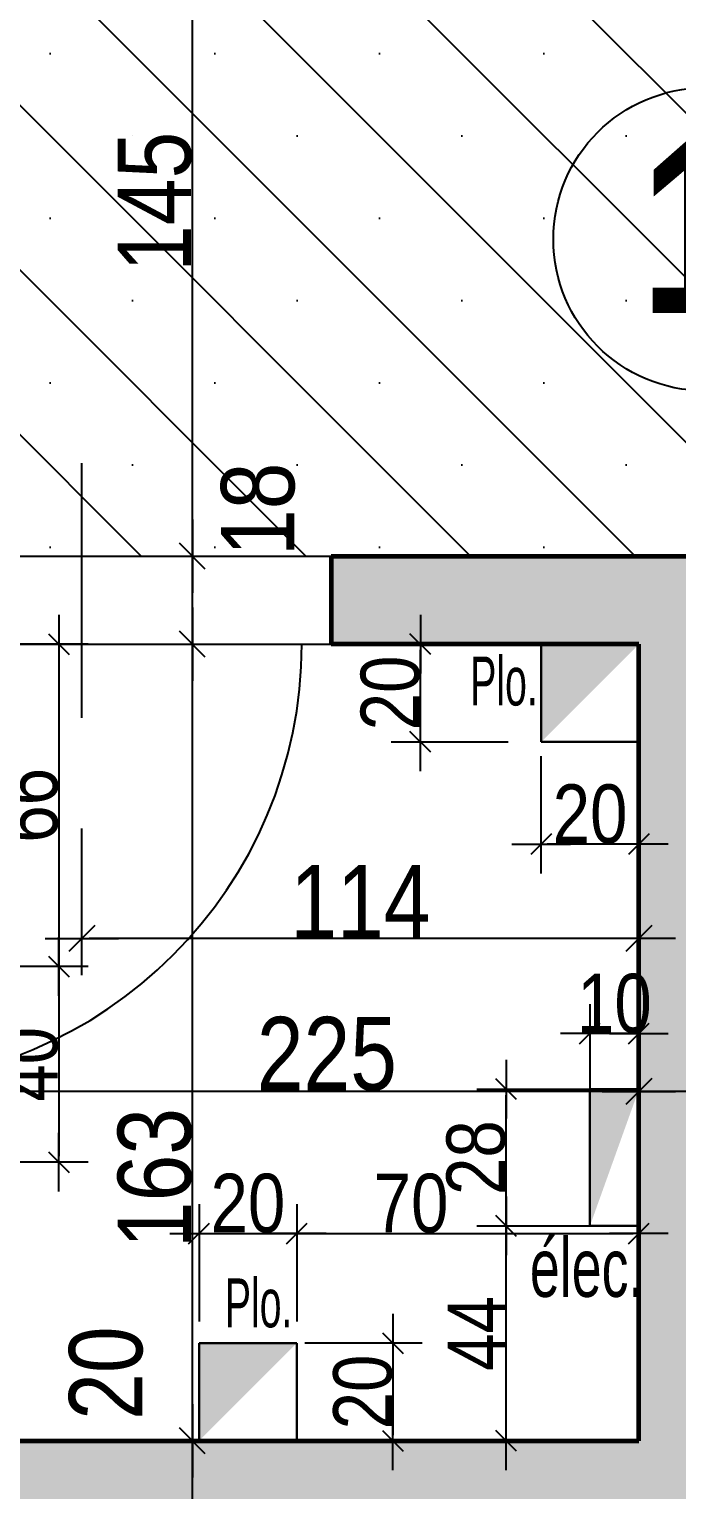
# Model space of a CAD drawing. Header units: millimetres. Extents: x 9051 to 35021, y -32652 to 0.
# Drawn here: x 29858.1 to 29990.6, y -30213.2 to -29914.4 of the extents above; entities that cross this region are included whole.
import ezdxf
from ezdxf.enums import TextEntityAlignment as Align

# ---------------------------------------------------------------- set-up
doc = ezdxf.new("R2010")
doc.units = ezdxf.units.MM
doc.linetypes.add('CACHEX2', pattern=[19.05, 12.7, -6.35])
for name, color, linetype in [('01_cote_gen', 4, 'Continuous'), ('01_linteaux', 2, 'Continuous'), ('01_murs_sup', 2, 'CACHEX2'), ('01_poch_murs', 253, 'Continuous'), ('01_resv', 32, 'Continuous'), ('01_texte', 230, 'Continuous'), ('AA_COTES', 2, 'Continuous')]:
    doc.layers.add(name, color=color, linetype=linetype)
doc.layers.add('01_murs_coup', color=5, linetype='Continuous', lineweight=60)
doc.styles.add('ARIAL NA', font='ARIALN.TTF')
doc.styles.add('impact', font='impact.ttf')
doc.styles.add('STYLE2', font='ARIALN.TTF')
doc.dimstyles.new('JB50', dxfattribs={"dimscale": 0.1, "dimtxt": 150, "dimasz": 15, "dimexe": 0.1, "dimexo": 0.1, "dimgap": 0.09, "dimtad": 1, "dimdec": 1, "dimdsep": 46, "dimtxsty": 'STYLE2', "dimblk1": 'BOND_G', "dimblk2": 'BOND_D', "dimsah": 1, "dimcen": 1.5, "dimdle": 0.01, "dimse1": 1, "dimse2": 1, "dimclrd": 4, "dimclre": 2, "dimclrt": 6, "dimazin": 2, "dimtfac": 2.333333, "dimtdec": 1, "dimtix": 1, "dimtmove": 2, "dimatfit": 3, "dimldrblk": 'BOND_G', "dimfxl": 1, "dimtolj": 1, "dimtzin": 0, "dimarcsym": 0})
doc.dimstyles.new('JB50res', dxfattribs={"dimscale": 0.1, "dimtxt": 120, "dimasz": 12, "dimexe": 0.1, "dimexo": 0.1, "dimgap": 0.09, "dimtad": 1, "dimdec": 1, "dimdsep": 46, "dimtxsty": 'STYLE2', "dimblk1": 'BOND_G', "dimblk2": 'BOND_D', "dimsah": 1, "dimcen": 1.5, "dimdle": 0.01, "dimse1": 1, "dimse2": 1, "dimclrd": 4, "dimclre": 2, "dimclrt": 6, "dimazin": 2, "dimtfac": 2.333333, "dimtdec": 1, "dimtix": 1, "dimtmove": 2, "dimatfit": 3, "dimldrblk": 'BOND_G', "dimfxl": 1, "dimtolj": 1, "dimtzin": 0, "dimarcsym": 0})

# ---------------------------------------------------------------- blocks, each defined once
blk = doc.blocks.new('BOND_G')
at = {"layer": 'AA_COTES', "color": 0}
for p, q in [((0, -5), (0, 15)), ((5, 0), (-5, 0)), ((1.77, 1.77), (-1.77, -1.77))]:
    blk.add_line(p, q, dxfattribs=at)
blk = doc.blocks.new('BOND_D')
at = {"layer": 'AA_COTES', "color": 0}
for p, q in [((0, 5), (0, -15)), ((5, 0), (-5, 0)), ((-1.77, -1.77), (1.77, 1.77))]:
    blk.add_line(p, q, dxfattribs=at)
blk = doc.blocks.new('*D3970')
at = {"layer": '01_cote_gen', "color": 4, "lineweight": -2, "transparency": 16777216}
blk.add_line((30001.34, -30131.74), (29984.34, -30131.74), dxfattribs=at)
at = {"layer": 'Defpoints', "color": 0, "transparency": 16777216}
for p in [(29982.84, -30131.74), (29982.84, -30146.1), (30002.84, -30146.1)]:
    blk.add_point(p, dxfattribs=at)
at = {"layer": '01_cote_gen', "color": 4, "lineweight": -2, "transparency": 16777216, "xscale": 1.5, "yscale": 1.5, "zscale": 1.5, "rotation": 180}
blk.add_blockref('BOND_D', (29982.84, -30131.74), dxfattribs=at)
at = {"layer": '01_cote_gen', "color": 4, "lineweight": -2, "transparency": 16777216, "xscale": 1.5, "yscale": 1.5, "zscale": 1.5}
blk.add_blockref('BOND_G', (30002.84, -30131.74), dxfattribs=at)
at = {"layer": '01_cote_gen', "color": 6, "transparency": 16777216, "insert": (30013.39, -30145.32), "char_height": 15, "attachment_point": 5, "style": 'STYLE2'}
blk.add_mtext('\\A1;20', dxfattribs=at)
blk = doc.blocks.new('*D3971')
at = {"layer": '01_cote_gen', "color": 4, "lineweight": -2, "transparency": 16777216}
blk.add_line((29981.34, -30131.74), (29759.34, -30131.74), dxfattribs=at)
at = {"layer": 'Defpoints', "color": 0, "transparency": 16777216}
for p in [(29757.84, -30131.74), (29757.84, -30167.3), (29982.84, -30167.3)]:
    blk.add_point(p, dxfattribs=at)
at = {"layer": '01_cote_gen', "color": 4, "lineweight": -2, "transparency": 16777216, "xscale": 1.5, "yscale": 1.5, "zscale": 1.5, "rotation": 180}
blk.add_blockref('BOND_D', (29757.84, -30131.74), dxfattribs=at)
at = {"layer": '01_cote_gen', "color": 4, "lineweight": -2, "transparency": 16777216, "xscale": 1.5, "yscale": 1.5, "zscale": 1.5}
blk.add_blockref('BOND_G', (29982.84, -30131.74), dxfattribs=at)
at = {"layer": '01_cote_gen', "color": 6, "transparency": 16777216, "insert": (29918.99, -30124.08), "char_height": 15, "attachment_point": 5, "style": 'STYLE2'}
blk.add_mtext('\\A1;225', dxfattribs=at)
blk = doc.blocks.new('*D3979')
at = {"layer": '01_cote_gen', "color": 4, "lineweight": -2, "transparency": 16777216}
blk.add_line((29891.45, -30221.71), (29891.45, -30204.71), dxfattribs=at)
at = {"layer": 'Defpoints', "color": 0, "transparency": 16777216}
for p in [(29891.45, -30203.21), (29913.95, -30203.21), (29891.45, -30223.21)]:
    blk.add_point(p, dxfattribs=at)
at = {"layer": '01_cote_gen', "color": 4, "lineweight": -2, "transparency": 16777216, "xscale": 1.5, "yscale": 1.5, "zscale": 1.5}
for name, p, rotation in [('BOND_D', (29891.45, -30203.21), 90), ('BOND_G', (29891.45, -30223.21), 270)]:
    blk.add_blockref(name, p, dxfattribs=dict(at, rotation=rotation))
at = {"layer": '01_cote_gen', "color": 6, "transparency": 16777216, "insert": (29873.82, -30189.34), "char_height": 15, "attachment_point": 5, "rotation": 90, "style": 'STYLE2'}
blk.add_mtext('\\A1;20', dxfattribs=at)
blk = doc.blocks.new('*D4015')
at = {"layer": '01_cote_gen', "color": 4, "lineweight": -2, "ltscale": 0.1, "transparency": 16777216}
blk.add_line((30357.34, -29912.04), (29610.34, -29912.04), dxfattribs=at)
at = {"layer": 'Defpoints', "color": 0, "ltscale": 0.1, "transparency": 16777216}
for p in [(29608.84, -29894.24), (30358.84, -29908.46), (29608.84, -29912.04)]:
    blk.add_point(p, dxfattribs=at)
at = {"layer": '01_cote_gen', "color": 4, "lineweight": -2, "ltscale": 0.1, "transparency": 16777216, "xscale": 1.5, "yscale": 1.5, "zscale": 1.5, "rotation": 180}
blk.add_blockref('BOND_D', (29608.84, -29912.04), dxfattribs=at)
at = {"layer": '01_cote_gen', "color": 4, "lineweight": -2, "ltscale": 0.1, "transparency": 16777216, "xscale": 1.5, "yscale": 1.5, "zscale": 1.5}
blk.add_blockref('BOND_G', (30358.84, -29912.04), dxfattribs=at)
at = {"layer": '01_cote_gen', "color": 6, "ltscale": 0.1, "transparency": 16777216, "insert": (29983.84, -29904.38), "char_height": 15, "attachment_point": 5, "style": 'STYLE2'}
blk.add_mtext('\\A1;750', dxfattribs=at)
blk = doc.blocks.new('*D4017')
at = {"layer": '01_cote_gen', "color": 4, "lineweight": -2, "ltscale": 0.1, "transparency": 16777216}
blk.add_line((29891.45, -30201.71), (29891.45, -30041.71), dxfattribs=at)
at = {"layer": 'Defpoints', "color": 0, "ltscale": 0.1, "transparency": 16777216}
for p in [(29891.45, -30040.21), (29951.34, -30040.21), (29943.6, -30203.21)]:
    blk.add_point(p, dxfattribs=at)
at = {"layer": '01_cote_gen', "color": 4, "lineweight": -2, "ltscale": 0.1, "transparency": 16777216, "xscale": 1.5, "yscale": 1.5, "zscale": 1.5}
for name, p, rotation in [('BOND_D', (29891.45, -30040.21), 90), ('BOND_G', (29891.45, -30203.21), 270)]:
    blk.add_blockref(name, p, dxfattribs=dict(at, rotation=rotation))
at = {"layer": '01_cote_gen', "color": 6, "ltscale": 0.1, "transparency": 16777216, "insert": (29883.78, -30149.44), "char_height": 15, "attachment_point": 5, "rotation": 90, "style": 'STYLE2'}
blk.add_mtext('\\A1;163', dxfattribs=at)
blk = doc.blocks.new('*D4018')
at = {"layer": '01_cote_gen', "color": 4, "lineweight": -2, "ltscale": 0.1, "transparency": 16777216}
blk.add_line((29891.45, -30038.71), (29891.45, -30023.71), dxfattribs=at)
at = {"layer": 'Defpoints', "color": 0, "ltscale": 0.1, "transparency": 16777216}
for p in [(29891.45, -30022.21), (29901.92, -30022.21), (29901.92, -30040.21)]:
    blk.add_point(p, dxfattribs=at)
at = {"layer": '01_cote_gen', "color": 4, "lineweight": -2, "ltscale": 0.1, "transparency": 16777216, "xscale": 1.5, "yscale": 1.5, "zscale": 1.5}
for name, p, rotation in [('BOND_D', (29891.45, -30022.21), 90), ('BOND_G', (29891.45, -30040.21), 270)]:
    blk.add_blockref(name, p, dxfattribs=dict(at, rotation=rotation))
at = {"layer": '01_cote_gen', "color": 6, "ltscale": 0.1, "transparency": 16777216, "insert": (29904.93, -30012.64), "char_height": 15, "attachment_point": 5, "rotation": 90, "style": 'STYLE2'}
blk.add_mtext('\\A1;18', dxfattribs=at)
blk = doc.blocks.new('*D4019')
at = {"layer": '01_cote_gen', "color": 4, "lineweight": -2, "ltscale": 0.1, "transparency": 16777216}
blk.add_line((29891.45, -30020.71), (29891.45, -29878.74), dxfattribs=at)
at = {"layer": 'Defpoints', "color": 0, "ltscale": 0.1, "transparency": 16777216}
for p in [(29883.95, -29877.24), (29891.45, -29877.24), (29883.95, -30022.21)]:
    blk.add_point(p, dxfattribs=at)
at = {"layer": '01_cote_gen', "color": 4, "lineweight": -2, "ltscale": 0.1, "transparency": 16777216, "xscale": 1.5, "yscale": 1.5, "zscale": 1.5}
for name, p, rotation in [('BOND_D', (29891.45, -29877.24), 90), ('BOND_G', (29891.45, -30022.21), 270)]:
    blk.add_blockref(name, p, dxfattribs=dict(at, rotation=rotation))
at = {"layer": '01_cote_gen', "color": 6, "ltscale": 0.1, "transparency": 16777216, "insert": (29883.78, -29949.73), "char_height": 15, "attachment_point": 5, "rotation": 90, "style": 'STYLE2'}
blk.add_mtext('\\A1;145', dxfattribs=at)
blk = doc.blocks.new('*D4071')
at = {"layer": '01_cote_gen', "color": 4, "lineweight": -2, "ltscale": 0.1, "transparency": 16777216}
blk.add_line((29864.11, -30041.41), (29864.11, -30104.97), dxfattribs=at)
at = {"layer": 'Defpoints', "color": 0, "ltscale": 0.1, "transparency": 16777216}
for p in [(29804.96, -30040.21), (29777.84, -30106.17), (29864.11, -30106.17)]:
    blk.add_point(p, dxfattribs=at)
at = {"layer": '01_cote_gen', "color": 4, "lineweight": -2, "ltscale": 0.1, "transparency": 16777216, "xscale": 1.2, "yscale": 1.2, "zscale": 1.2}
for name, p, rotation in [('BOND_G', (29864.11, -30040.21), 90), ('BOND_D', (29864.11, -30106.17), 270)]:
    blk.add_blockref(name, p, dxfattribs=dict(at, rotation=rotation))
at = {"layer": '01_cote_gen', "color": 6, "ltscale": 0.1, "transparency": 16777216, "insert": (29857.97, -30073.19), "char_height": 12, "attachment_point": 5, "rotation": 90, "style": 'STYLE2'}
blk.add_mtext('\\A1;66', dxfattribs=at)
blk = doc.blocks.new('*D4332')
at = {"layer": '01_cote_gen', "color": 4, "lineweight": -2, "ltscale": 0.1, "transparency": 16777216}
blk.add_line((29864.11, -30107.37), (29864.11, -30144.97), dxfattribs=at)
at = {"layer": 'Defpoints', "color": 0, "ltscale": 0.1, "transparency": 16777216}
for p in [(29848.95, -30106.17), (29777.84, -30146.17), (29864.11, -30146.17)]:
    blk.add_point(p, dxfattribs=at)
at = {"layer": '01_cote_gen', "color": 4, "lineweight": -2, "ltscale": 0.1, "transparency": 16777216, "xscale": 1.2, "yscale": 1.2, "zscale": 1.2}
for name, p, rotation in [('BOND_G', (29864.11, -30106.17), 90), ('BOND_D', (29864.11, -30146.17), 270)]:
    blk.add_blockref(name, p, dxfattribs=dict(at, rotation=rotation))
at = {"layer": '01_cote_gen', "color": 6, "ltscale": 0.1, "transparency": 16777216, "insert": (29857.97, -30126.17), "char_height": 12, "attachment_point": 5, "rotation": 90, "style": 'STYLE2'}
blk.add_mtext('\\A1;40', dxfattribs=at)
blk = doc.blocks.new('*D4101')
at = {"layer": '01_cote_gen', "color": 4, "lineweight": -2, "ltscale": 0.1, "transparency": 16777216}
blk.add_line((29981.34, -30100.42), (29870.34, -30100.42), dxfattribs=at)
at = {"layer": 'Defpoints', "color": 0, "ltscale": 0.1, "transparency": 16777216}
for p in [(29868.84, -30078.7), (29982.84, -30085.56), (29868.84, -30100.42)]:
    blk.add_point(p, dxfattribs=at)
at = {"layer": '01_cote_gen', "color": 4, "lineweight": -2, "ltscale": 0.1, "transparency": 16777216, "xscale": 1.5, "yscale": 1.5, "zscale": 1.5, "rotation": 180}
blk.add_blockref('BOND_D', (29868.84, -30100.42), dxfattribs=at)
at = {"layer": '01_cote_gen', "color": 4, "lineweight": -2, "ltscale": 0.1, "transparency": 16777216, "xscale": 1.5, "yscale": 1.5, "zscale": 1.5}
blk.add_blockref('BOND_G', (29982.84, -30100.42), dxfattribs=at)
at = {"layer": '01_cote_gen', "color": 6, "ltscale": 0.1, "transparency": 16777216, "insert": (29925.84, -30092.88), "char_height": 15, "attachment_point": 5, "style": 'STYLE2'}
blk.add_mtext('\\A1;114', dxfattribs=at)
blk = doc.blocks.new('*D3856')
at = {"layer": '01_resv', "color": 4, "lineweight": -2, "ltscale": 0.1, "transparency": 16777216}
blk.add_line((29932.49, -30184.41), (29932.49, -30202.01), dxfattribs=at)
at = {"layer": 'Defpoints', "color": 0, "ltscale": 0.1, "transparency": 16777216}
for p in [(29904.05, -30183.21), (29915.86, -30203.21), (29932.49, -30203.21)]:
    blk.add_point(p, dxfattribs=at)
at = {"layer": '01_resv', "color": 4, "lineweight": -2, "ltscale": 0.1, "transparency": 16777216, "xscale": 1.2, "yscale": 1.2, "zscale": 1.2}
for name, p, rotation in [('BOND_G', (29932.49, -30183.21), 90), ('BOND_D', (29932.49, -30203.21), 270)]:
    blk.add_blockref(name, p, dxfattribs=dict(at, rotation=rotation))
at = {"layer": '01_resv', "color": 6, "ltscale": 0.1, "transparency": 16777216, "insert": (29926.36, -30193.21), "char_height": 12, "attachment_point": 5, "rotation": 90, "style": 'STYLE2'}
blk.add_mtext('\\A1;20', dxfattribs=at)
blk = doc.blocks.new('*D3857')
at = {"layer": '01_resv', "color": 4, "lineweight": -2, "ltscale": 0.1, "transparency": 16777216}
blk.add_line((29894.02, -30160.78), (29911.62, -30160.78), dxfattribs=at)
at = {"layer": 'Defpoints', "color": 0, "ltscale": 0.1, "transparency": 16777216}
for p in [(29912.82, -30160.78), (29892.82, -30183.21), (29912.82, -30183.21)]:
    blk.add_point(p, dxfattribs=at)
at = {"layer": '01_resv', "color": 4, "lineweight": -2, "ltscale": 0.1, "transparency": 16777216, "xscale": 1.2, "yscale": 1.2, "zscale": 1.2, "rotation": 180}
blk.add_blockref('BOND_G', (29892.82, -30160.78), dxfattribs=at)
at = {"layer": '01_resv', "color": 4, "lineweight": -2, "ltscale": 0.1, "transparency": 16777216, "xscale": 1.2, "yscale": 1.2, "zscale": 1.2}
blk.add_blockref('BOND_D', (29912.82, -30160.78), dxfattribs=at)
at = {"layer": '01_resv', "color": 6, "ltscale": 0.1, "transparency": 16777216, "insert": (29902.82, -30154.64), "char_height": 12, "attachment_point": 5, "style": 'STYLE2'}
blk.add_mtext('\\A1;20', dxfattribs=at)
blk = doc.blocks.new('*D4236')
at = {"layer": '01_resv', "color": 4, "lineweight": -2, "ltscale": 0.1, "transparency": 16777216}
blk.add_line((29914.02, -30160.78), (29981.64, -30160.78), dxfattribs=at)
at = {"layer": 'Defpoints', "color": 0, "ltscale": 0.1, "transparency": 16777216}
for p in [(29982.84, -30160.78), (29912.82, -30166.78), (29982.84, -30166.78)]:
    blk.add_point(p, dxfattribs=at)
at = {"layer": '01_resv', "color": 4, "lineweight": -2, "ltscale": 0.1, "transparency": 16777216, "xscale": 1.2, "yscale": 1.2, "zscale": 1.2, "rotation": 180}
blk.add_blockref('BOND_G', (29912.82, -30160.78), dxfattribs=at)
at = {"layer": '01_resv', "color": 4, "lineweight": -2, "ltscale": 0.1, "transparency": 16777216, "xscale": 1.2, "yscale": 1.2, "zscale": 1.2}
blk.add_blockref('BOND_D', (29982.84, -30160.78), dxfattribs=at)
at = {"layer": '01_resv', "color": 6, "ltscale": 0.1, "transparency": 16777216, "insert": (29936.21, -30154.64), "char_height": 12, "attachment_point": 5, "style": 'STYLE2'}
blk.add_mtext('\\A1;70', dxfattribs=at)
blk = doc.blocks.new('*D4258')
at = {"layer": '01_resv', "color": 4, "lineweight": -2, "ltscale": 0.1, "transparency": 16777216}
blk.add_line((29981.64, -30081.13), (29964.04, -30081.13), dxfattribs=at)
at = {"layer": 'Defpoints', "color": 0, "ltscale": 0.1, "transparency": 16777216}
for p in [(29962.84, -30060.22), (29982.84, -30060.22), (29962.84, -30081.13)]:
    blk.add_point(p, dxfattribs=at)
at = {"layer": '01_resv', "color": 4, "lineweight": -2, "ltscale": 0.1, "transparency": 16777216, "xscale": 1.2, "yscale": 1.2, "zscale": 1.2, "rotation": 180}
blk.add_blockref('BOND_D', (29962.84, -30081.13), dxfattribs=at)
at = {"layer": '01_resv', "color": 4, "lineweight": -2, "ltscale": 0.1, "transparency": 16777216, "xscale": 1.2, "yscale": 1.2, "zscale": 1.2}
blk.add_blockref('BOND_G', (29982.84, -30081.13), dxfattribs=at)
at = {"layer": '01_resv', "color": 6, "ltscale": 0.1, "transparency": 16777216, "insert": (29972.84, -30075), "char_height": 12, "attachment_point": 5, "style": 'STYLE2'}
blk.add_mtext('\\A1;20', dxfattribs=at)
blk = doc.blocks.new('*D4259')
at = {"layer": '01_resv', "color": 4, "lineweight": -2, "ltscale": 0.1, "transparency": 16777216}
blk.add_line((29938.11, -30059.02), (29938.11, -30041.41), dxfattribs=at)
at = {"layer": 'Defpoints', "color": 0, "ltscale": 0.1, "transparency": 16777216}
for p in [(29938.11, -30040.21), (29962.84, -30040.21), (29965.13, -30060.22)]:
    blk.add_point(p, dxfattribs=at)
at = {"layer": '01_resv', "color": 4, "lineweight": -2, "ltscale": 0.1, "transparency": 16777216, "xscale": 1.2, "yscale": 1.2, "zscale": 1.2}
for name, p, rotation in [('BOND_D', (29938.11, -30040.21), 90), ('BOND_G', (29938.11, -30060.22), 270)]:
    blk.add_blockref(name, p, dxfattribs=dict(at, rotation=rotation))
at = {"layer": '01_resv', "color": 6, "ltscale": 0.1, "transparency": 16777216, "insert": (29931.98, -30050.21), "char_height": 12, "attachment_point": 5, "rotation": 90, "style": 'STYLE2'}
blk.add_mtext('\\A1;20', dxfattribs=at)
blk = doc.blocks.new('*D3864')
at = {"layer": '01_cote_gen', "color": 4, "lineweight": -2, "ltscale": 0.1, "transparency": 16777216}
blk.add_line((29955.68, -30158.04), (29955.68, -30132.47), dxfattribs=at)
at = {"layer": 'Defpoints', "color": 0, "ltscale": 0.1, "transparency": 16777216}
for p in [(29955.68, -30131.27), (29966.15, -30131.27), (29961.68, -30159.24)]:
    blk.add_point(p, dxfattribs=at)
at = {"layer": '01_cote_gen', "color": 4, "lineweight": -2, "ltscale": 0.1, "transparency": 16777216, "xscale": 1.2, "yscale": 1.2, "zscale": 1.2}
for name, p, rotation in [('BOND_D', (29955.68, -30131.27), 90), ('BOND_G', (29955.68, -30159.24), 270)]:
    blk.add_blockref(name, p, dxfattribs=dict(at, rotation=rotation))
at = {"layer": '01_cote_gen', "color": 6, "ltscale": 0.1, "transparency": 16777216, "insert": (29949.54, -30145.26), "char_height": 12, "attachment_point": 5, "rotation": 90, "style": 'STYLE2'}
blk.add_mtext('\\A1;28', dxfattribs=at)
blk = doc.blocks.new('*D3863')
at = {"layer": '01_cote_gen', "color": 4, "lineweight": -2, "ltscale": 0.1, "transparency": 16777216}
blk.add_line((29955.68, -30202.01), (29955.68, -30160.44), dxfattribs=at)
at = {"layer": 'Defpoints', "color": 0, "ltscale": 0.1, "transparency": 16777216}
for p in [(29955.68, -30159.24), (29969.05, -30159.24), (29963.98, -30203.21)]:
    blk.add_point(p, dxfattribs=at)
at = {"layer": '01_cote_gen', "color": 4, "lineweight": -2, "ltscale": 0.1, "transparency": 16777216, "xscale": 1.2, "yscale": 1.2, "zscale": 1.2}
for name, p, rotation in [('BOND_D', (29955.68, -30159.24), 90), ('BOND_G', (29955.68, -30203.21), 270)]:
    blk.add_blockref(name, p, dxfattribs=dict(at, rotation=rotation))
at = {"layer": '01_cote_gen', "color": 6, "ltscale": 0.1, "transparency": 16777216, "insert": (29949.67, -30181.23), "char_height": 12, "attachment_point": 5, "rotation": 90, "style": 'STYLE2'}
blk.add_mtext('\\A1;44', dxfattribs=at)
blk = doc.blocks.new('*D3865')
at = {"layer": '01_cote_gen', "color": 4, "lineweight": -2, "ltscale": 0.1, "transparency": 16777216}
for p, q in [((29971.61, -30119.89), (29970.41, -30119.89)), ((29982.84, -30119.89), (29972.81, -30119.89)), ((29984.04, -30119.89), (29985.24, -30119.89))]:
    blk.add_line(p, q, dxfattribs=at)
at = {"layer": 'Defpoints', "color": 0, "ltscale": 0.1, "transparency": 16777216}
for p in [(29972.81, -30119.89), (29972.81, -30131.27), (29982.84, -30131.27)]:
    blk.add_point(p, dxfattribs=at)
at = {"layer": '01_cote_gen', "color": 4, "lineweight": -2, "ltscale": 0.1, "transparency": 16777216, "xscale": 1.2, "yscale": 1.2, "zscale": 1.2}
blk.add_blockref('BOND_D', (29972.81, -30119.89), dxfattribs=at)
at = {"layer": '01_cote_gen', "color": 4, "lineweight": -2, "ltscale": 0.1, "transparency": 16777216, "xscale": 1.2, "yscale": 1.2, "zscale": 1.2, "rotation": 180}
blk.add_blockref('BOND_G', (29982.84, -30119.89), dxfattribs=at)
at = {"layer": '01_cote_gen', "color": 6, "ltscale": 0.1, "transparency": 16777216, "insert": (29977.82, -30113.75), "char_height": 12, "attachment_point": 5, "style": 'STYLE2'}
blk.add_mtext('\\A1;10', dxfattribs=at)

msp = doc.modelspace()

# ---------------------------------------------------------------- hatches: boundary and pattern name
at = {"layer": '01_murs_sup', "ltscale": 0.1}
h = msp.add_hatch(dxfattribs=at)
h.set_pattern_fill('DASH', color=256, scale=2.5, angle=135)
h.set_pattern_definition([(135, (1661.767, 4701.774), (-11.2253202, 9e-16), [7.9375, -7.9375])])
h.paths.add_polyline_path([(30586.84, -29250.23), (30360.84, -29250.23), (30360.84, -29877.23), (30612.84, -29877.23), (30612.84, -29859.23), (30376.84, -29859.23), (30376.84, -29266.23), (30586.84, -29266.23)])
h.paths.add_polyline_path([(30844.84, -29250.23), (30686.84, -29250.23), (30686.84, -29266.23), (30844.84, -29266.23)])
h.paths.add_polyline_path([(31162.84, -29250.23), (30944.84, -29250.23), (30944.84, -29266.23), (31162.84, -29266.23)])
h.paths.add_polyline_path([(31399.84, -29250.23), (31262.84, -29250.23), (31262.84, -29266.23), (31383.84, -29266.23), (31383.84, -29317.23), (31399.84, -29317.23)])
h.paths.add_polyline_path([(31399.84, -29517.23), (31383.84, -29517.23), (31384.33, -29663.27), (31400.33, -29663.27)])
h.paths.add_polyline_path([(31400.33, -29763.27), (31384.33, -29763.27), (31383.84, -29933.23), (30957.84, -29933.23), (30957.84, -29868.23), (30937.84, -29868.23), (30937.84, -29933.23), (30771.84, -29933.23), (30771.84, -29859.23), (30714.84, -29859.23), (30714.84, -29877.23), (30753.84, -29877.23), (30753.84, -30007.23), (30714.84, -30007.23), (30714.84, -30025.23), (30771.84, -30025.23), (30771.84, -29951.23), (30937.84, -29951.23), (30937.84, -30016.23), (30957.84, -30016.23), (30957.84, -29951.23), (31383.84, -29951.23), (31383.84, -30121.23), (31399.84, -30121.23)])
h.paths.add_polyline_path([(31399.84, -30221.23), (31383.84, -30221.23), (31383.84, -30317.23), (31399.84, -30317.23)])
h.paths.add_polyline_path([(31399.84, -30541.86), (31383.84, -30541.86), (31383.84, -30618.23), (31256.84, -30618.23), (31256.84, -30634.23), (31399.84, -30634.23)])
h.paths.add_polyline_path([(31056.84, -30618.23), (30721.84, -30618.23), (30721.84, -30634.23), (31056.84, -30634.23)])
h.paths.add_polyline_path([(30621.84, -30618.23), (30376.84, -30618.23), (30376.84, -30025.23), (30612.84, -30025.23), (30612.84, -30007.23), (30360.84, -30007.23), (30360.84, -30634.23), (30621.84, -30634.23)])
h.paths.add_polyline_path([(30358.84, -30022.21), (30119.84, -30022.21), (30119.84, -30040.21), (30342.84, -30040.21), (30342.84, -30380.21), (30002.84, -30380.21), (30002.84, -30040.21), (30017.84, -30040.21), (30017.84, -30022.21), (29919.84, -30022.21), (29919.84, -30040.21), (29982.84, -30040.21), (29982.84, -30203.21), (29757.84, -30203.21), (29757.84, -30040.21), (29817.84, -30040.21), (29817.84, -30022.21), (29737.84, -30022.21), (29737.84, -30443.21), (29963.8, -30443.21), (29963.8, -30608.21), (29738.84, -30608.21), (29738.84, -30792.21), (29756.84, -30792.21), (29756.84, -30628.21), (29983.8, -30628.21), (29983.8, -30400.22), (30342.84, -30400.21), (30342.84, -30673.23), (30358.84, -30673.23)])
h.paths.add_polyline_path([(29963.8, -30423.21), (29757.84, -30423.21), (29757.84, -30333.21), (29982.84, -30333.21), (29982.84, -30380.21), (29963.8, -30380.21)], flags=16)
h.paths.add_polyline_path([(29982.84, -30313.21), (29757.84, -30313.21), (29757.84, -30223.21), (29982.84, -30223.21)], flags=16)
h.paths.add_polyline_path([(30358.84, -30773.23), (30342.84, -30773.23), (30342.84, -31017.23), (30358.84, -31017.23)])
h.paths.add_polyline_path([(30358.84, -31117.23), (30342.84, -31117.23), (30342.84, -31317.23), (30358.84, -31317.23)])
h.paths.add_polyline_path([(30358.84, -31417.23), (30342.84, -31417.23), (30342.84, -31663.23), (30312.84, -31663.23), (30312.84, -31679.23), (30358.84, -31679.23)])
at = {"layer": '01_poch_murs', "ltscale": 0.1}
h = msp.add_hatch(color=256, dxfattribs=at)
h.dxf.hatch_style = 1
h.paths.add_polyline_path([(29608.84, -29552.29), (29590.84, -29552.29), (29590.84, -29250.23), (29487.84, -29250.23), (29487.84, -29266.23), (29590.84, -29266.23), (29590.84, -29911.24), (29608.84, -29911.24), (29608.84, -29877.24), (29984.84, -29877.24), (29984.84, -29859.21), (29608.84, -29859.23), (29608.84, -29266.23), (29687.84, -29266.23), (29687.84, -29250.23), (29608.84, -29250.23)])
h.paths.add_polyline_path([(29387.84, -29250.23), (29287.84, -29250.23), (29287.84, -29266.23), (29387.84, -29266.23)])
h.paths.add_polyline_path([(29087.84, -29250.23), (28974.84, -29250.23), (28974.84, -29722.23), (28990.84, -29722.23), (28990.84, -29266.23), (29087.84, -29266.23)])
h.paths.add_polyline_path([(30358.84, -29552.29), (30342.84, -29552.29), (30342.84, -29250.23), (30187.84, -29250.23), (30187.84, -29266.23), (30342.84, -29266.23), (30342.84, -29859.23), (30086.84, -29859.23), (30086.84, -29877.23), (30358.84, -29877.21)])
h.paths.add_polyline_path([(30087.84, -29250.23), (29887.84, -29250.23), (29887.84, -29266.23), (30087.84, -29266.23)])
h.paths.add_polyline_path([(30017.84, -30022.21), (29919.84, -30022.21), (29919.84, -30040.21), (29982.84, -30040.21), (29982.84, -30203.21), (29757.84, -30203.21), (29757.84, -30040.21), (29817.84, -30040.21), (29817.84, -30022.21), (29737.84, -30022.21), (29737.84, -30443.21), (29963.8, -30443.21), (29963.8, -30608.21), (29738.84, -30608.21), (29738.84, -30792.21), (29756.84, -30792.21), (29756.84, -30628.21), (29983.8, -30628.21), (29983.8, -30400.22), (30342.84, -30400.21), (30342.84, -30673.23), (30358.84, -30673.23), (30358.84, -30022.21), (30119.84, -30022.21), (30119.84, -30040.21), (30342.84, -30040.21), (30342.84, -30380.21), (30002.84, -30380.21), (30002.84, -30040.21), (30017.84, -30040.21)])
h.paths.add_polyline_path([(29982.84, -30223.21), (29982.84, -30313.21), (29757.84, -30313.21), (29757.84, -30223.21)], flags=16)
h.paths.add_polyline_path([(29982.84, -30333.21), (29982.84, -30380.21), (29963.8, -30380.21), (29963.8, -30423.21), (29757.84, -30423.21), (29757.84, -30333.21)], flags=16)
h.paths.add_polyline_path([(29608.84, -30013.24), (29590.84, -30013.24), (29590.84, -30077.23), (28990.84, -30077.23), (28990.84, -29822.23), (28974.84, -29822.23), (28974.84, -30222.23), (28990.84, -30222.23), (28990.84, -30095.23), (29590.84, -30095.23), (29590.84, -30501.22), (29608.84, -30501.22)])
h.paths.add_polyline_path([(29608.84, -30603.22), (29590.84, -30603.22), (29590.87, -30889.23), (28990.87, -30889.23), (28990.84, -30827.23), (28974.84, -30827.23), (28974.84, -31118.23), (28990.84, -31118.23), (28990.87, -30907.23), (29590.87, -30907.23), (29590.84, -31112.23), (29631.84, -31112.23), (29631.84, -31094.23), (29608.84, -31094.23)])
h.paths.add_polyline_path([(29756.84, -30894.21), (29738.84, -30894.21), (29738.84, -31094.23), (29733.84, -31094.23), (29733.84, -31112.23), (29738.84, -31112.23), (29738.84, -31503.22), (29507.84, -31503.22), (29507.84, -31521.22), (29738.84, -31521.22), (29738.84, -31679.23), (29978.84, -31679.23), (29978.84, -31943.23), (29723.84, -31943.23), (29723.84, -31943.23), (30056.84, -31943.23), (30056.84, -31943.23), (29994.84, -31943.23), (29994.84, -31679.23), (30012.84, -31679.23), (30012.84, -31663.23), (29756.84, -31663.23)])
h.paths.add_polyline_path([(30358.84, -30773.23), (30342.84, -30773.23), (30342.84, -31017.23), (30358.84, -31017.23)])
h.paths.add_polyline_path([(30621.84, -30618.23), (30376.84, -30618.23), (30376.84, -30025.23), (30612.84, -30025.23), (30612.84, -30007.23), (30360.84, -30007.23), (30360.84, -30634.23), (30621.84, -30634.23)])
h.paths.add_polyline_path([(30820.84, -30618.23), (30721.84, -30618.23), (30721.84, -30634.23), (30820.84, -30634.23)])
h.paths.add_polyline_path([(31156.84, -30618.23), (30920.84, -30618.23), (30920.84, -30634.23), (31156.84, -30634.23)])
h.paths.add_polyline_path([(31399.84, -30541.86), (31383.84, -30541.86), (31383.84, -30618.23), (31256.84, -30618.23), (31256.84, -30634.23), (31399.84, -30634.23)])
h.paths.add_polyline_path([(31399.84, -30517.23), (31383.84, -30517.23), (31383.84, -30541.86), (31399.84, -30541.86)])
h.paths.add_polyline_path([(31399.84, -30221.23), (31383.84, -30221.23), (31383.84, -30317.23), (31399.84, -30317.23)])
h.paths.add_polyline_path([(31400.33, -29763.27), (31384.33, -29763.27), (31383.84, -29933.23), (30957.84, -29933.23), (30957.84, -29868.23), (30937.84, -29868.23), (30937.84, -29933.23), (30771.84, -29933.23), (30771.84, -29859.23), (30714.84, -29859.23), (30714.84, -29877.23), (30753.84, -29877.23), (30753.84, -30007.23), (30714.84, -30007.23), (30714.84, -30025.23), (30771.84, -30025.23), (30771.84, -29951.23), (30937.84, -29951.23), (30937.84, -30016.23), (30957.84, -30016.23), (30957.84, -29951.23), (31383.84, -29951.23), (31383.84, -30121.23), (31399.84, -30121.23)])
h.paths.add_polyline_path([(31399.84, -29517.23), (31383.84, -29517.23), (31384.33, -29663.27), (31400.33, -29663.27)])
h.paths.add_polyline_path([(31399.84, -29250.23), (31262.84, -29250.23), (31262.84, -29266.23), (31383.84, -29266.23), (31383.84, -29317.23), (31399.84, -29317.23)])
h.paths.add_polyline_path([(30586.84, -29250.23), (30360.84, -29250.23), (30360.84, -29877.23), (30612.84, -29877.23), (30612.84, -29859.23), (30376.84, -29859.23), (30376.84, -29266.23), (30586.84, -29266.23)])
h.paths.add_polyline_path([(30844.84, -29250.23), (30686.84, -29250.23), (30686.84, -29266.23), (30844.84, -29266.23)])
h.paths.add_polyline_path([(31162.84, -29250.23), (30944.84, -29250.23), (30944.84, -29266.23), (31162.84, -29266.23)])
h = msp.add_hatch(dxfattribs=at)
h.set_pattern_fill('SACNCR', color=256, scale=10, angle=90)
h.set_pattern_definition([(135, (9050.619, -5453.817), (-16.83798, -16.83798), []), (135, (9050.619, -5436.98), (-16.83798, -16.83798), [0, -23.8125])])
edge = h.paths.add_edge_path()
edge.add_arc((29649.18, -30337.54), 30.98, 0, 360)
h.paths.add_polyline_path([(30358.84, -29877.21), (30083.84, -29877.23), (30083.84, -29877.24), (29981.84, -29877.24), (29608.84, -29877.24), (29608.84, -29911.24), (29608.84, -30013.24), (29608.84, -30501.22), (29608.84, -30603.22), (29608.84, -31094.23), (29631.84, -31094.23), (29733.84, -31094.23), (29738.84, -31094.23), (29738.84, -30894.21), (29738.84, -30792.21), (29738.84, -30608.21), (29760.8, -30608.21), (29760.8, -30443.21), (29737.84, -30443.21), (29737.84, -30022.21), (29817.84, -30022.21), (29919.84, -30022.21), (30017.84, -30022.21), (30119.84, -30022.21), (30358.84, -30022.21)])
edge = h.paths.add_edge_path()
edge.add_arc((30488.23, -29938.39), 30.98, 0, 360)
h.paths.add_polyline_path([(30753.84, -30007.23), (30753.84, -29877.23), (30627.84, -29877.23), (30360.84, -29877.23), (30360.84, -30007.23), (30627.84, -30007.23)])

# ---------------------------------------------------------------- linework, layer by layer
at = {"layer": '01_linteaux', "ltscale": 0.1}
for p, q in [((29868.84, -30055.33), (29868.84, -30003.19)), ((29868.84, -30055.33), (29868.84, -30003.19)), ((29817.84, -30022.21), (29919.84, -30022.21)), ((29817.84, -30040.21), (29919.84, -30040.21))]:
    msp.add_line(p, q, dxfattribs=at)
msp.add_arc((29823.84, -30040.21), 90, 270, 0, dxfattribs=at)
msp.add_arc((29823.84, -30040.21), 90, 270, 0, dxfattribs=at)
at = {"layer": '01_murs_coup'}
for p, q in [((29919.84, -30022.21), (30017.84, -30022.21)), ((29919.84, -30022.21), (29919.84, -30040.21)), ((29982.84, -30040.21), (29919.84, -30040.21)), ((29982.84, -30203.21), (29982.84, -30040.21)), ((29757.84, -30203.21), (29982.84, -30203.21))]:
    msp.add_line(p, q, dxfattribs=at)
at = {"layer": '01_murs_sup', "ltscale": 2}
for p, q in [((29919.84, -30022.21), (30017.84, -30022.21)), ((29919.84, -30022.21), (29919.84, -30040.21)), ((29982.84, -30040.21), (29919.84, -30040.21)), ((29982.84, -30203.21), (29982.84, -30040.21)), ((29757.84, -30203.21), (29982.84, -30203.21))]:
    msp.add_line(p, q, dxfattribs=at)
at = {"layer": '01_resv', "lineweight": 30}
for p, q in [((29962.84, -30060.22), (29962.84, -30040.21)), ((29962.84, -30040.21), (29982.84, -30040.21)), ((29982.84, -30040.21), (29982.84, -30060.22)), ((29982.84, -30060.22), (29962.84, -30060.22)), ((29912.82, -30183.21), (29892.82, -30183.21)), ((29892.82, -30183.21), (29892.82, -30203.21)), ((29912.82, -30203.21), (29912.82, -30183.21)), ((29892.82, -30203.21), (29912.82, -30203.31))]:
    msp.add_line(p, q, dxfattribs=at)
msp.add_lwpolyline([(29982.84, -30131.27), (29972.81, -30131.27), (29972.81, -30159.24), (29982.84, -30159.24)], close=True, dxfattribs=at)
at = {"layer": '01_resv', "ltscale": 0.1}
for points in [[(29962.84, -30060.22), (29962.84, -30040.21), (29982.84, -30040.21)], [(29892.82, -30203.21), (29892.82, -30183.21), (29912.82, -30183.21)]]:
    msp.add_solid(points, dxfattribs=at)
at = {"layer": '01_resv', "lineweight": 30}
msp.add_solid([(29972.81, -30159.24), (29972.81, -30131.27), (29982.84, -30131.27)], dxfattribs=at)
at = {"layer": '01_texte'}
msp.add_circle((29996.31, -29957.41), 30.98, dxfattribs=at)

# ---------------------------------------------------------------- texts
at = {"layer": '01_texte', "style": 'impact'}
msp.add_text('1', height=35, dxfattribs=at).set_placement((29993.75, -29954.97), align=Align.MIDDLE_CENTER)
at = {"layer": '01_texte', "style": 'STYLE2', "width": 0.7}
for p in [(29948.32, -30052.77), (29898.11, -30179.98)]:
    msp.add_text('Plo.', height=10, dxfattribs=at).set_placement(p)
at = {"layer": '01_texte', "style": 'ARIAL NA', "width": 0.8}
msp.add_text('élec.', height=12, dxfattribs=at).set_placement((29972.14, -30177.34), align=Align.BOTTOM_CENTER)

# ---------------------------------------------------------------- dimensions: what is measured, and where the dimension line sits
at = {"layer": '01_cote_gen', "ltscale": 0.1}
for base, p1, p2, dimstyle, picture, middle in [((29891.45, -29877.24), (29883.95, -30022.21), (29883.95, -29877.24), 'JB50', '*D4019', (29883.78, -29949.73)), ((29864.11, -30106.17), (29804.96, -30040.21), (29777.84, -30106.17), 'JB50res', '*D4071', (29857.97, -30073.19)), ((29864.11, -30146.17), (29848.95, -30106.17), (29777.84, -30146.17), 'JB50res', '*D4332', (29857.97, -30126.17)), ((29955.68, -30131.27), (29961.68, -30159.24), (29966.15, -30131.27), 'JB50res', '*D3864', (29949.54, -30145.26)), ((29955.68, -30159.24), (29963.98, -30203.21), (29969.05, -30159.24), 'JB50res', '*D3863', (29949.67, -30181.23))]:
    dim = msp.add_linear_dim(base=base, p1=p1, p2=p2, angle=90, dimstyle=dimstyle, dxfattribs=at)
    dim.commit()
    dim.dimension.update_dxf_attribs({"geometry": picture, "text_midpoint": middle})
for base, p1, p2, dimstyle, picture, middle in [((29608.84, -29912.04), (30358.84, -29908.46), (29608.84, -29894.24), 'JB50', '*D4015', (29983.84, -29904.38)), ((29868.84, -30100.42), (29982.84, -30085.56), (29868.84, -30078.7), 'JB50', '*D4101', (29925.84, -30092.88)), ((29972.81, -30119.89), (29982.84, -30131.27), (29972.81, -30131.27), 'JB50res', '*D3865', (29977.82, -30113.75))]:
    dim = msp.add_linear_dim(base=base, p1=p1, p2=p2, dimstyle=dimstyle, dxfattribs=at)
    dim.commit()
    dim.dimension.update_dxf_attribs({"geometry": picture, "text_midpoint": middle})
for base, p1, p2, picture, middle in [((29891.45, -30022.21), (29901.92, -30040.21), (29901.92, -30022.21), '*D4018', (29904.93, -30012.64)), ((29891.45, -30040.21), (29943.6, -30203.21), (29951.34, -30040.21), '*D4017', (29883.78, -30149.44))]:
    dim = msp.add_linear_dim(base=base, p1=p1, p2=p2, angle=90, dimstyle='JB50', dxfattribs=at)
    dim.commit()
    dim.dimension.update_dxf_attribs({"geometry": picture, "text_midpoint": middle, "dimtype": 160})
at = {"layer": '01_cote_gen'}
for base, p1, p2, picture, middle in [((29757.84, -30131.74), (29982.84, -30167.3), (29757.84, -30167.3), '*D3971', (29918.99, -30124.08)), ((29982.84, -30131.74), (30002.84, -30146.1), (29982.84, -30146.1), '*D3970', (30013.39, -30145.32))]:
    dim = msp.add_linear_dim(base=base, p1=p1, p2=p2, dimstyle='JB50', dxfattribs=at)
    dim.commit()
    dim.dimension.update_dxf_attribs({"geometry": picture, "text_midpoint": middle, "dimtype": 160})
dim = msp.add_linear_dim(base=(29891.45, -30203.21), p1=(29891.45, -30223.21), p2=(29913.95, -30203.21), angle=90, dimstyle='JB50', dxfattribs=at)
dim.commit()
dim.dimension.update_dxf_attribs({"geometry": '*D3979', "text_midpoint": (29873.82, -30189.34), "dimtype": 160})
at = {"layer": '01_resv', "ltscale": 0.1}
for base, p1, p2, picture, middle in [((29938.11, -30040.21), (29965.13, -30060.22), (29962.84, -30040.21), '*D4259', (29931.98, -30050.21)), ((29932.49, -30203.21), (29904.05, -30183.21), (29915.86, -30203.21), '*D3856', (29926.36, -30193.21))]:
    dim = msp.add_linear_dim(base=base, p1=p1, p2=p2, angle=90, dimstyle='JB50res', dxfattribs=at)
    dim.commit()
    dim.dimension.update_dxf_attribs({"geometry": picture, "text_midpoint": middle})
for base, p1, p2, picture, middle in [((29962.84, -30081.13), (29982.84, -30060.22), (29962.84, -30060.22), '*D4258', (29972.84, -30075)), ((29912.82, -30160.78), (29892.82, -30183.21), (29912.82, -30183.21), '*D3857', (29902.82, -30154.64))]:
    dim = msp.add_linear_dim(base=base, p1=p1, p2=p2, dimstyle='JB50res', dxfattribs=at)
    dim.commit()
    dim.dimension.update_dxf_attribs({"geometry": picture, "text_midpoint": middle})
dim = msp.add_linear_dim(base=(29982.84, -30160.78), p1=(29912.82, -30166.78), p2=(29982.84, -30166.78), dimstyle='JB50res', dxfattribs=at)
dim.commit()
dim.dimension.update_dxf_attribs({"geometry": '*D4236', "text_midpoint": (29936.21, -30154.64), "dimtype": 160})

doc.saveas('drawing.dxf')
